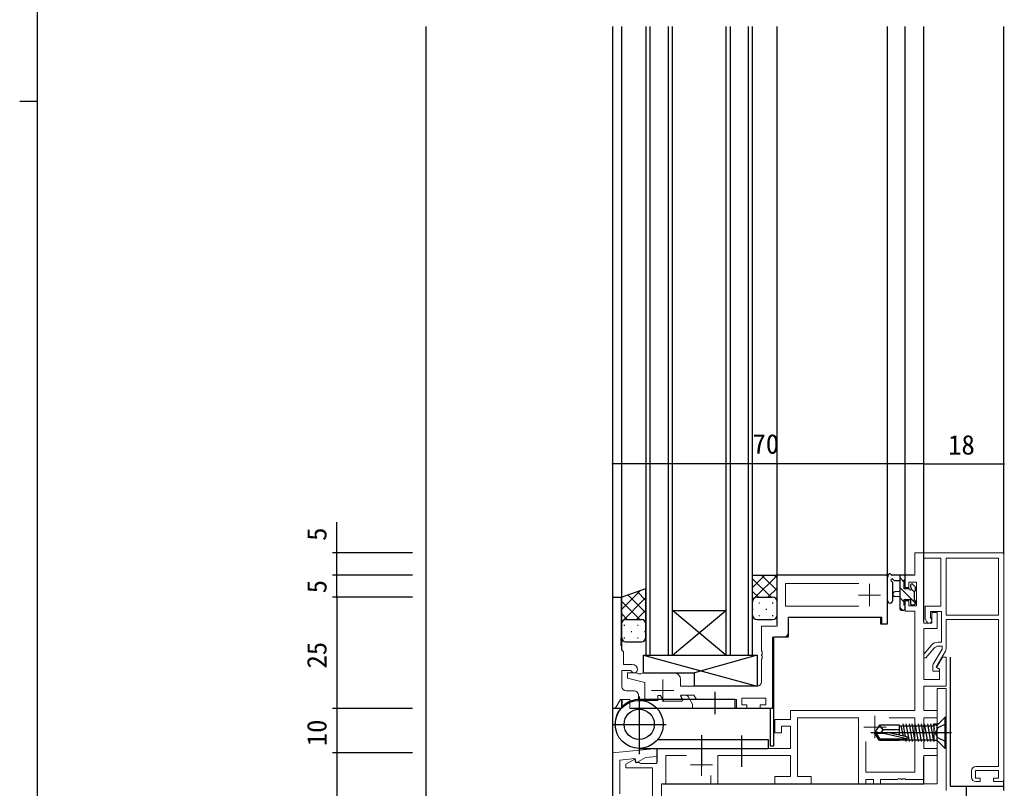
# Model space of a CAD drawing. Units: millimetres, scale not verified. Extents: x -567 to 567, y -403 to 403.
# Drawn here: x -566.7 to -345.3, y -130.7 to 42.3 of the extents above; entities that cross this region are included whole.
import ezdxf
from ezdxf.enums import TextEntityAlignment as Align

# ---------------------------------------------------------------- set-up
doc = ezdxf.new("R2010")
doc.units = ezdxf.units.MM
doc.header["$LTSCALE"] = 2
doc.layers.add('0-2_YKK_11', color=7, linetype='Continuous', lineweight=18)
for name, color, linetype in [('0-3_YKK_12', 2, 'Continuous'), ('0-4_YKK_13', 4, 'Continuous'), ('0-6_YKK_D', 6, 'Continuous'), ('0-7_YKK_ZWAK', 7, 'Continuous'), ('0-8_YSS_K', 3, 'Continuous')]:
    doc.layers.add(name, color=color, linetype=linetype)
doc.styles.add('ＭＳ ゴシック', font='')
doc.styles.get('ＭＳ ゴシック').set_extended_font_data('MS Gothic')

msp = doc.modelspace()

# ---------------------------------------------------------------- linework, layer by layer
at = {"layer": '0-2_YKK_11'}
for p, q in [((-358.376, -78.884), (-358.376, -91.684)), ((-377.976, -84.614), (-394.446, -84.614)), ((-360.376, -108.184), (-360.376, -129.684)), ((-430.276, -108.754), (-428.546, -108.754)), ((-376.446, -120.124), (-376.446, -127.054)), ((-352.676, -128.184), (-352.676, -126.784))]:
    msp.add_line(p, q, dxfattribs=at)
at = {"layer": '0-2_YKK_11', "color": 2}
for p, q in [((-375.576, -84.684), (-375.576, -89.684)), ((-378.076, -87.184), (-373.076, -87.184)), ((-422.076, -106.184), (-422.076, -111.184)), ((-424.576, -108.684), (-419.576, -108.684)), ((-374.376, -114.384), (-374.376, -119.384)), ((-376.876, -116.884), (-371.876, -116.884)), ((-413.376, -122.884), (-413.376, -127.884)), ((-415.876, -125.384), (-410.876, -125.384))]:
    msp.add_line(p, q, dxfattribs=at)
at = {"layer": '0-2_YKK_11'}
for points in [[(-365.006, -84.314), (-366.776, -84.314), (-366.776, -85.484), (-367.576, -85.484), (-367.576, -82.684), (-365.376, -82.684), (-365.376, -77.684), (-363.376, -77.684), (-363.376, -93.484), (-361.576, -93.484), (-361.576, -91.084), (-360.376, -91.084), (-360.376, -94.684), (-363.376, -94.684), (-363.376, -106.184), (-359.876, -106.184), (-359.876, -103.805), (-360.486, -103.453), (-359.176, -101.184), (-358.376, -101.184), (-358.376, -107.684), (-363.376, -107.684), (-363.376, -113.184), (-360.376, -113.184), (-360.376, -114.814), (-363.376, -114.814), (-363.376, -121.684), (-360.376, -121.684), (-360.376, -123.314), (-363.376, -123.314), (-363.376, -128.684), (-367.418, -128.684), (-367.601, -128.564), (-368.151, -128.564), (-368.334, -128.684), (-368.418, -128.684), (-368.601, -128.564), (-369.151, -128.564), (-369.334, -128.684), (-373.076, -128.684)], [(-362.696, -93.184), (-363.076, -92.526), (-363.076, -89.684), (-359.576, -89.684), (-359.576, -78.884), (-363.376, -78.884), (-363.376, -77.684), (-345.376, -77.684)], [(-345.376, -77.684), (-345.376, -129.184), (-347.676, -129.184), (-347.676, -128.384), (-346.576, -128.384), (-346.576, -126.684), (-351.776, -126.684), (-351.776, -128.384), (-350.676, -128.384), (-350.676, -129.184), (-351.676, -129.184)], [(-393.876, -95.684), (-393.876, -92.184), (-372.776, -92.184), (-372.776, -93.684), (-371.576, -93.684), (-371.576, -92.184), (-371.576, -82.984), (-371.876, -82.684), (-396.376, -82.684), (-396.376, -94.184), (-399.876, -94.184), (-399.876, -99.726), (-399.756, -99.909), (-399.756, -100.459), (-399.876, -100.643), (-399.876, -100.726), (-399.756, -100.909), (-399.756, -101.459), (-399.876, -101.643), (-399.876, -106.684)], [(-424.376, -134.226), (-424.376, -126.084), (-430.376, -126.084), (-430.376, -125.282), (-428.378, -124.129), (-428.176, -124.884), (-427.376, -124.884), (-427.136, -125.004), (-426.976, -125.084), (-423.376, -125.084), (-423.376, -121.684), (-393.376, -121.684), (-393.376, -116.684), (-395.376, -116.684), (-395.376, -118.184), (-396.876, -118.184), (-396.876, -115.184), (-393.376, -115.184), (-393.376, -113.184), (-365.376, -113.184), (-365.376, -90.784), (-367.576, -90.784), (-367.576, -88.484), (-366.776, -88.484), (-366.776, -89.584), (-365.006, -89.584), (-365.006, -84.314)], [(-377.976, -84.614), (-394.446, -84.614), (-394.446, -89.684), (-377.976, -89.684)], [(-433.376, -112.684), (-433.376, -87.684), (-431.376, -87.684), (-431.376, -96.726), (-431.496, -96.909), (-431.496, -97.459), (-431.376, -97.643), (-431.376, -97.726), (-431.496, -97.909), (-431.496, -98.459), (-431.376, -98.643), (-431.376, -99.484), (-431.176, -99.684), (-430.876, -99.984), (-430.876, -102.784), (-428.976, -102.784)], [(-360.156, -97.784), (-359.376, -97.784), (-359.376, -90.884), (-361.876, -90.884), (-361.876, -92.204), (-361.656, -92.584)], [(-351.676, -125.784), (-346.576, -125.784), (-346.576, -92.684), (-358.376, -92.684), (-358.376, -99.306)], [(-420.526, -110.684), (-417.942, -110.684), (-417.811, -110.458), (-418.126, -109.911), (-417.995, -109.684), (-415.103, -109.684), (-414.526, -110.684), (-405.476, -110.684), (-405.476, -112.684), (-403.176, -112.684), (-403.176, -111.884), (-404.276, -111.884), (-404.276, -110.384), (-398.876, -110.384), (-398.876, -111.884), (-400.176, -111.884), (-400.176, -112.684), (-397.376, -112.684), (-397.376, -96.684), (-394.876, -96.684)], [(-361.111, -99.208), (-362.889, -101.284), (-363.376, -101.284), (-363.376, -100.469), (-361.675, -98.483)], [(-361.242, -102.738), (-359.276, -99.333), (-359.276, -98.684), (-359.972, -98.684)], [(-358.51, -99.806), (-360.586, -103.401), (-359.836, -103.834), (-359.956, -104.284), (-361.376, -104.284), (-361.376, -103.238)], [(-429.082, -104.334), (-429.342, -104.184), (-431.276, -104.184), (-431.276, -107.754)], [(-419.576, -104.684), (-426.476, -104.684), (-427.026, -104.884), (-427.527, -104.884), (-428.076, -104.684), (-429.976, -104.684), (-429.976, -105.884), (-426.076, -106.884), (-426.076, -110.684), (-423.626, -110.684)], [(-400.876, -107.684), (-418.076, -107.684), (-418.076, -106.184)], [(-358.376, -131.184), (-358.376, -118.643), (-358.496, -118.459), (-358.496, -117.909), (-358.376, -117.726), (-358.376, -108.184), (-360.376, -108.184)], [(-416.29, -110.184), (-415.376, -111.768), (-415.376, -112.684), (-429.476, -112.684), (-429.476, -110.684), (-431.621, -110.684), (-432.776, -112.684), (-433.376, -112.684)], [(-427.546, -109.754), (-427.546, -110.884), (-423.176, -110.884), (-423.176, -109.784), (-422.576, -109.784), (-421.825, -111.084), (-417.78, -111.084), (-417.584, -110.744), (-417.999, -110.025), (-417.803, -109.684), (-417.156, -109.684)], [(-373.076, -128.684), (-373.076, -129.684), (-374.706, -129.684), (-374.706, -128.684), (-376.446, -128.684), (-376.446, -129.684), (-378.076, -129.684), (-378.076, -114.814), (-391.746, -114.814), (-391.746, -128.054), (-388.676, -128.054), (-388.676, -129.684), (-396.876, -129.684), (-396.876, -128.054), (-393.376, -128.054), (-393.376, -123.314), (-409.676, -123.314), (-409.676, -129.684), (-411.306, -129.684), (-411.306, -127.784)], [(-376.446, -120.124), (-376.446, -127.054), (-365.376, -127.054), (-365.376, -114.814), (-371.136, -114.814)], [(-433.376, -182.684), (-433.376, -122.684), (-423.376, -121.684), (-423.376, -123.493), (-425.976, -123.753), (-428.031, -124.94), (-428.287, -123.984), (-431.746, -124.33), (-431.746, -131.926)], [(-416.726, -123.314), (-421.376, -123.314), (-421.376, -129.684), (-422.376, -129.684), (-422.376, -142.684)], [(-360.376, -129.684), (-422.376, -129.684), (-422.376, -171.184)]]:
    msp.add_lwpolyline(points, dxfattribs=at)
msp.add_lwpolyline([(-358.376, -78.884), (-358.376, -91.684), (-346.576, -91.684), (-346.576, -78.884)], close=True, dxfattribs=at)
for centre, radius, start, end in [((-362.176, -92.884), 0.6, 210, 30.00002), ((-394.876, -95.684), 1, 270.00001, 359.99999), ((-360.156, -99.784), 2, 89.99999, 139.41284), ((-359.972, -100.184), 1.5, 89.99999, 139.41284), ((-359.376, -99.306), 1, 329.99995, 359.99996), ((-428.476, -103.984), 0.7, 209.99999, 0), ((-428.976, -103.984), 1.2, 0.00001, 89.99999), ((-360.376, -103.238), 1, 149.99995, 179.99996), ((-419.576, -106.184), 1.5, 0.00001, 89.99999), ((-430.276, -107.754), 1, 180.00001, 269.99999), ((-400.876, -106.684), 1, 270.00001, 359.99999), ((-428.546, -109.754), 1, 0.00001, 89.99999), ((-417.156, -110.684), 1, 30, 90.00003), ((-351.676, -126.784), 1, 90.00001, 179.99999), ((-351.676, -128.184), 1, 180.00001, 269.99999)]:
    msp.add_arc(centre, radius, start, end, dxfattribs=at)
at = {"layer": '0-3_YKK_12'}
for p, q in [((-433.376, 40.816), (-433.376, -112.684)), ((-433.376, 40.816), (-433.376, -182.684)), ((-431.376, 40.816), (-431.376, -99.486)), ((-424.876, -100.684), (-424.876, 40.816)), ((-420.876, 40.816), (-420.876, -100.684)), ((-406.876, -100.684), (-406.876, 40.816)), ((-402.876, 40.816), (-402.876, -100.684)), ((-396.376, -93.884), (-396.376, 40.816)), ((-371.576, -93.684), (-371.576, 40.816)), ((-367.576, -82.684), (-367.576, 40.816)), ((-363.376, -93.184), (-363.376, 40.816)), ((-345.376, -77.983), (-345.376, 40.816)), ((-371.576, -82.684), (-396.376, -82.684)), ((-365.676, -82.684), (-367.576, -82.684)), ((-433.376, -87.684), (-431.376, -87.684)), ((-419.876, -90.684), (-407.876, -90.684)), ((-419.876, -100.684), (-407.876, -90.684)), ((-407.876, -100.684), (-419.876, -90.684)), ((-393.576, -92.184), (-373.076, -92.184)), ((-373.076, -92.184), (-373.076, -93.684)), ((-373.076, -93.684), (-371.576, -93.684)), ((-397.376, -96.984), (-397.376, -112.684)), ((-397.076, -121.184), (-397.076, -96.684)), ((-419.876, -100.684), (-407.876, -100.684)), ((-431.376, -110.684), (-431.376, -112.516)), ((-431.176, -112.304), (-431.176, -110.684)), ((-431.521, -112.684), (-433.376, -112.684)), ((-397.376, -112.684), (-429.176, -112.684)), ((-423.376, -121.684), (-423.376, -124.784)), ((-363.376, -129.684), (-363.376, -123.614)), ((-422.076, -129.684), (-363.376, -129.684)), ((-345.376, -131.184), (-345.376, -128.884))]:
    msp.add_line(p, q, dxfattribs=at)
for points in [[(-425.876, 40.816), (-425.876, -100.684), (-419.876, -100.684), (-419.876, 40.816)], [(-407.876, 40.816), (-407.876, -100.684), (-401.876, -100.684), (-401.876, 40.816)], [(-393.876, -92.484), (-393.876, -96.684), (-397.076, -96.684)], [(-397.076, -121.184), (-397.876, -121.184), (-397.876, -112.684)]]:
    msp.add_lwpolyline(points, dxfattribs=at)
at = {"layer": '0-4_YKK_13'}
for p, q in [((-401.876, -88.685), (-401.876, -82.685)), ((-401.876, -82.685), (-396.376, -82.685)), ((-399.107, -82.685), (-401.876, -85.453)), ((-401.876, -83.52), (-397.712, -87.685)), ((-396.376, -82.782), (-401.488, -87.894)), ((-399.883, -82.685), (-396.376, -86.192)), ((-397.055, -82.685), (-396.376, -83.363)), ((-396.376, -88.685), (-396.376, -82.685)), ((-371.576, -88.412), (-371.576, -83.25)), ((-371.576, -88.412), (-371.576, -83.25)), ((-367.876, -82.684), (-370.556, -82.684)), ((-367.876, -82.684), (-370.556, -82.684)), ((-369.956, -83.884), (-368.776, -83.884)), ((-369.956, -83.884), (-368.776, -83.884)), ((-368.776, -82.684), (-368.776, -90.284)), ((-368.776, -82.684), (-368.776, -90.284)), ((-367.776, -84.26), (-368.776, -83.26)), ((-367.576, -83.584), (-367.576, -82.984)), ((-367.576, -83.584), (-367.576, -82.984)), ((-427.044, -86.107), (-431.376, -90.439)), ((-425.876, -93.685), (-425.876, -85.685)), ((-401.876, -86.349), (-400.54, -87.685)), ((-396.376, -85.61), (-398.45, -87.685)), ((-370.376, -88.412), (-370.373, -84.451)), ((-370.376, -88.412), (-370.373, -84.451)), ((-365.276, -89.005), (-368.776, -85.505)), ((-366.376, -84.984), (-366.376, -85.323)), ((-366.376, -84.984), (-366.376, -85.323)), ((-365.476, -86.56), (-366.148, -85.887)), ((-365.364, -85.272), (-365.864, -84.772)), ((-365.364, -85.272), (-365.864, -84.772)), ((-365.476, -88.384), (-365.476, -86.284)), ((-365.476, -88.384), (-365.476, -86.284)), ((-365.276, -86.084), (-365.276, -85.484)), ((-365.276, -86.084), (-365.276, -85.484)), ((-425.876, -87.767), (-431.376, -93.267)), ((-431.376, -88.535), (-427.226, -92.685)), ((-429.926, -87.157), (-425.876, -91.206)), ((-427.852, -86.402), (-425.876, -88.378)), ((-401.667, -88.073), (-401.876, -88.282)), ((-400.876, -87.685), (-397.376, -87.685)), ((-400.876, -87.685), (-397.376, -87.685)), ((-396.376, -88.439), (-396.401, -88.463)), ((-368.776, -86.384), (-369.92, -86.486)), ((-368.776, -86.384), (-369.92, -86.486)), ((-368.776, -87.584), (-369.92, -87.482)), ((-368.776, -87.584), (-369.92, -87.482)), ((-367.776, -88.75), (-368.776, -87.75)), ((-425.876, -90.596), (-427.965, -92.685)), ((-401.876, -91.685), (-401.876, -88.685)), ((-401.876, -90.364), (-401.717, -90.364)), ((-400.502, -88.949), (-400.302, -88.949)), ((-398.887, -90.364), (-398.687, -90.364)), ((-397.472, -88.949), (-397.272, -88.949)), ((-396.376, -91.685), (-396.376, -88.685)), ((-368.186, -90.584), (-368.776, -89.995)), ((-368.476, -90.584), (-367.876, -90.584)), ((-368.476, -90.584), (-367.876, -90.584)), ((-367.576, -90.284), (-367.576, -89.684)), ((-367.576, -90.284), (-367.576, -89.684)), ((-366.076, -89.384), (-365.576, -89.384)), ((-366.076, -89.384), (-365.576, -89.384)), ((-365.276, -89.084), (-365.276, -88.584)), ((-365.276, -89.084), (-365.276, -88.584)), ((-431.376, -91.363), (-430.055, -92.685)), ((-430.376, -92.685), (-426.876, -92.685)), ((-430.376, -92.685), (-426.876, -92.685)), ((-400.876, -92.685), (-397.376, -92.685)), ((-400.502, -91.779), (-400.302, -91.779)), ((-397.472, -91.779), (-397.272, -91.779)), ((-431.376, -96.685), (-431.376, -93.685)), ((-430.823, -93.949), (-430.623, -93.949)), ((-427.793, -93.949), (-427.593, -93.949)), ((-425.876, -93.424), (-425.904, -93.452)), ((-425.876, -96.685), (-425.876, -93.685)), ((-430.823, -96.779), (-430.623, -96.779)), ((-429.208, -95.364), (-429.008, -95.364)), ((-427.793, -96.779), (-427.593, -96.779)), ((-426.178, -95.364), (-425.978, -95.364)), ((-430.376, -97.685), (-426.876, -97.685)), ((-426.376, -100.684), (-400.876, -107.684)), ((-400.876, -100.684), (-414.976, -104.685)), ((-357.376, -130.184), (-357.376, -101.184)), ((-426.376, -104.685), (-414.976, -104.685)), ((-414.976, -107.685), (-414.976, -104.685)), ((-400.876, -107.684), (-414.976, -107.685)), ((-427.377, -110.022), (-427.377, -122.99)), ((-405.877, -110.684), (-427.377, -110.684)), ((-410.377, -108.984), (-410.377, -114.016)), ((-405.877, -110.684), (-405.877, -112.684)), ((-405.877, -112.684), (-423.182, -112.684)), ((-358.606, -114.684), (-360.23, -116.308)), ((-358.376, -114.684), (-358.606, -114.684)), ((-358.606, -121.684), (-358.606, -114.684)), ((-358.376, -121.684), (-358.376, -114.684)), ((-433.372, -116.284), (-421.28, -116.284)), ((-373.331, -116.484), (-374.376, -118.034)), ((-368.876, -116.484), (-373.331, -116.484)), ((-372.476, -117.484), (-373.331, -116.484)), ((-368.876, -118.729), (-368.876, -116.484)), ((-368.876, -116.584), (-361.076, -116.584)), ((-367.968, -118.935), (-368.482, -116.584)), ((-368.089, -116.205), (-367.591, -119.021)), ((-367.389, -116.205), (-366.689, -120.163)), ((-366.689, -116.205), (-365.989, -120.163)), ((-365.289, -120.163), (-365.989, -116.205)), ((-364.589, -120.163), (-365.289, -116.205)), ((-363.889, -120.163), (-364.589, -116.205)), ((-363.189, -120.163), (-363.889, -116.205)), ((-362.489, -120.163), (-363.189, -116.205)), ((-361.789, -120.163), (-362.489, -116.205)), ((-361.089, -120.163), (-361.789, -116.205)), ((-361.263, -116.205), (-361.076, -117.264)), ((-361.076, -116.277), (-361.089, -116.205)), ((-361.076, -120.163), (-361.076, -116.205)), ((-360.583, -116.454), (-361.076, -116.454)), ((-361.032, -116.205), (-360.176, -116.205)), ((-360.376, -119.914), (-360.376, -116.454)), ((-413.379, -118.745), (-413.379, -125.777)), ((-404.38, -118.817), (-404.38, -125.849)), ((-357.174, -118.184), (-375.302, -118.184)), ((-374.376, -118.334), (-374.376, -118.034)), ((-374.376, -118.034), (-374.376, -118.334)), ((-372.87, -118.184), (-374.376, -118.034)), ((-371.27, -118.184), (-374.376, -118.184)), ((-373.331, -119.884), (-374.376, -118.334)), ((-372.414, -118.334), (-374.376, -118.334)), ((-373.171, -119.584), (-374.014, -118.334)), ((-372.414, -118.334), (-374.014, -118.334)), ((-372.977, -118.184), (-372.476, -117.484)), ((-368.876, -117.484), (-372.476, -117.484)), ((-367.166, -119.528), (-372.414, -118.334)), ((-367.269, -119.094), (-371.27, -118.184)), ((-427.343, -121.684), (-398.379, -121.684)), ((-423.182, -119.684), (-398.379, -119.684)), ((-398.379, -119.684), (-398.379, -121.684)), ((-367.324, -119.584), (-373.171, -119.584)), ((-368.876, -119.884), (-368.876, -119.584)), ((-367.782, -119.784), (-367.826, -119.584)), ((-367.491, -119.584), (-367.389, -120.163)), ((-360.583, -119.914), (-361.076, -119.914)), ((-358.606, -121.684), (-360.23, -120.061)), ((-358.376, -121.684), (-358.606, -121.684)), ((-357.376, -130.184), (-345.376, -130.184)), ((-353.876, -130.184), (-353.876, -145.184))]:
    msp.add_line(p, q, dxfattribs=at)
for points in [[(-366.837, -85.784), (-367.776, -85.784), (-367.776, -83.784)], [(-366.837, -85.784), (-367.776, -85.784), (-367.776, -83.784)], [(-431.376, -93.685), (-431.376, -87.685), (-425.884, -85.685)], [(-367.776, -89.484), (-367.776, -88.184), (-366.376, -88.184), (-366.376, -89.084)], [(-367.776, -89.484), (-367.776, -88.184), (-366.376, -88.184), (-366.376, -89.084)], [(-426.376, -104.685), (-426.376, -100.684), (-400.876, -100.684), (-400.876, -107.684)], [(-425.676, -100.684), (-400.876, -100.684), (-400.876, -107.184)], [(-358.376, -116.134), (-360.191, -117.039), (-360.8, -118.184)], [(-358.376, -120.234), (-360.191, -119.329), (-360.8, -118.184)], [(-368.876, -119.884), (-373.331, -119.884), (-373.171, -119.584)], [(-368.876, -119.784), (-367.782, -119.784), (-361.076, -119.784)]]:
    msp.add_lwpolyline(points, dxfattribs=at)
for radius in [5.4, 3.4]:
    msp.add_circle((-427.377, -116.284), radius, dxfattribs=at)
for centre, radius, start, end in [((-371.276, -83.25), 0.3, 130.52878, 180), ((-371.276, -83.25), 0.3, 130.52878, 180), ((-371.666, -82.794), 0.3, 310.52878, 10.52878), ((-371.666, -82.794), 0.3, 310.52878, 10.52878), ((-371.076, -82.684), 0.3, 30, 190.52878), ((-371.076, -82.684), 0.3, 30, 190.52878), ((-370.556, -82.384), 0.3, 210, 270), ((-370.556, -82.384), 0.3, 210, 270), ((-370.476, -83.884), 0.3, 30, 250.81024), ((-370.476, -83.884), 0.3, 30, 250.81024), ((-369.956, -83.584), 0.3, 210, 270), ((-369.956, -83.584), 0.3, 210, 270), ((-367.876, -82.984), 0.3, 0, 90), ((-367.876, -82.984), 0.3, 360, 90), ((-367.776, -83.584), 0.2, 270, 0), ((-367.776, -83.584), 0.2, 270, 360), ((-370.673, -84.451), 0.3, 359.95977, 70.81024), ((-370.673, -84.451), 0.3, 359.95977, 70.81024), ((-366.837, -86.084), 0.3, 33.05573, 90), ((-366.837, -86.084), 0.3, 33.05573, 90), ((-366.376, -85.784), 0.25, 213.05573, 56.94427), ((-366.376, -85.784), 0.25, 213.05573, 56.94427), ((-366.076, -84.984), 0.3, 45, 180), ((-366.076, -84.984), 0.3, 45, 180), ((-366.076, -85.323), 0.3, 180, 236.94427), ((-366.076, -85.323), 0.3, 180, 236.94427), ((-365.476, -86.084), 0.2, 270, 0), ((-365.476, -86.084), 0.2, 270, 360), ((-365.576, -85.484), 0.3, 0, 45), ((-365.576, -85.484), 0.3, 360, 45), ((-400.876, -88.685), 1, 90, 180), ((-400.876, -88.685), 1, 90, 180), ((-397.376, -88.685), 1, 0, 90), ((-397.376, -88.685), 1, 0, 90), ((-370.976, -88.412), 0.6, 179.95977, 359.95977), ((-370.976, -88.412), 0.6, 179.95977, 359.95977), ((-369.876, -86.984), 0.5, 95.09207, 264.90793), ((-369.876, -86.984), 0.5, 95.09207, 264.90793), ((-365.476, -88.584), 0.2, 0, 90), ((-365.476, -88.584), 0.2, 360, 90), ((-368.476, -90.284), 0.3, 180, 270), ((-368.476, -90.284), 0.3, 180, 270), ((-367.876, -90.284), 0.3, 270, 0), ((-367.876, -90.284), 0.3, 270, 360), ((-367.776, -89.684), 0.2, 0, 90), ((-367.776, -89.684), 0.2, 360, 90), ((-366.076, -89.084), 0.3, 180, 270), ((-366.076, -89.084), 0.3, 180, 270), ((-365.576, -89.084), 0.3, 270, 0), ((-365.576, -89.084), 0.3, 270, 360), ((-430.376, -93.685), 1, 90, 180), ((-430.376, -93.685), 1, 90, 180), ((-426.876, -93.685), 1, 0, 90), ((-426.876, -93.685), 1, 0, 90), ((-400.876, -91.685), 1, 180, 270), ((-397.376, -91.685), 1, 270, 0), ((-430.376, -96.685), 1, 180, 270), ((-426.876, -96.685), 1, 270, 0), ((-427.277, -116.184), 5.501, 88.95784, 181.04216), ((-360.583, -115.954), 0.5, 270, 315), ((-367.324, -119.336), 0.248, 270, 77.19096), ((-360.583, -120.414), 0.5, 45, 90)]:
    msp.add_arc(centre, radius, start, end, dxfattribs=at)
at = {"layer": '0-6_YKK_D'}
for p, q in [((-363.376, -57.684), (-433.376, -57.684)), ((-363.376, -57.684), (-345.376, -57.684)), ((-478.376, -77.684), (-496.376, -77.684)), ((-478.376, -82.684), (-496.376, -82.684)), ((-478.376, -82.684), (-496.376, -82.684)), ((-495.376, -87.684), (-495.376, -82.684)), ((-478.376, -87.684), (-496.376, -87.684)), ((-478.376, -87.684), (-496.376, -87.684)), ((-495.376, -87.684), (-495.376, -112.684)), ((-478.376, -112.684), (-496.376, -112.684)), ((-478.376, -112.684), (-496.376, -112.684)), ((-495.376, -112.684), (-495.376, -122.684)), ((-478.376, -122.684), (-496.376, -122.684)), ((-478.376, -122.684), (-496.376, -122.684)), ((-495.376, -122.684), (-495.376, -182.684))]:
    msp.add_line(p, q, dxfattribs=at)
msp.add_lwpolyline([(-495.376, -82.684), (-495.376, -77.684), (-495.376, -70.784)], dxfattribs=at)
for centre, start, end in [((-433.376, -57.684), 0, 180), ((-433.376, -57.684), 180, 0), ((-363.376, -57.684), 0, 180), ((-363.376, -57.684), 0, 180), ((-363.376, -57.684), 180, 0), ((-363.376, -57.684), 180, 0), ((-345.376, -57.684), 0, 180), ((-345.376, -57.684), 180, 0), ((-495.376, -77.684), 90, 270), ((-495.376, -77.684), 270, 90), ((-495.376, -82.684), 90, 270), ((-495.376, -82.684), 90, 270), ((-495.376, -82.684), 270, 90), ((-495.376, -82.684), 270, 90), ((-495.376, -87.684), 90, 270), ((-495.376, -87.684), 90, 270), ((-495.376, -87.684), 270, 90), ((-495.376, -87.684), 270, 90), ((-495.376, -112.684), 90, 270), ((-495.376, -112.684), 90, 270), ((-495.376, -112.684), 270, 90), ((-495.376, -112.684), 270, 90), ((-495.376, -122.684), 90, 270), ((-495.376, -122.684), 90, 270), ((-495.376, -122.684), 270, 90), ((-495.376, -122.684), 270, 90)]:
    msp.add_arc(centre, 0.106, start, end, dxfattribs=at)
at = {"layer": '0-7_YKK_ZWAK'}
for p, q in [((-562.7, -351), (-562.7, 399)), ((-566.7, 24), (-562.7, 24))]:
    msp.add_line(p, q, dxfattribs=at)
at = {"layer": '0-8_YSS_K'}
msp.add_line((-475.376, 40.816), (-475.376, -198.613), dxfattribs=at)

# ---------------------------------------------------------------- texts
at = {"layer": '0-6_YKK_D', "style": 'ＭＳ ゴシック'}
for s, p in [('70', (-401.896, -56.684)), ('18', (-357.896, -56.884))]:
    msp.add_text(s, height=4.399, dxfattribs=at).set_placement(p, align=Align.BOTTOM_LEFT)
for s, p in [('5', (-496.376, -74.984)), ('5', (-496.376, -86.784)), ('25', (-496.376, -103.704)), ('10', (-496.376, -121.204))]:
    msp.add_text(s, height=4.399, rotation=90, dxfattribs=at).set_placement(p, align=Align.BOTTOM_LEFT)

doc.saveas('drawing.dxf')
